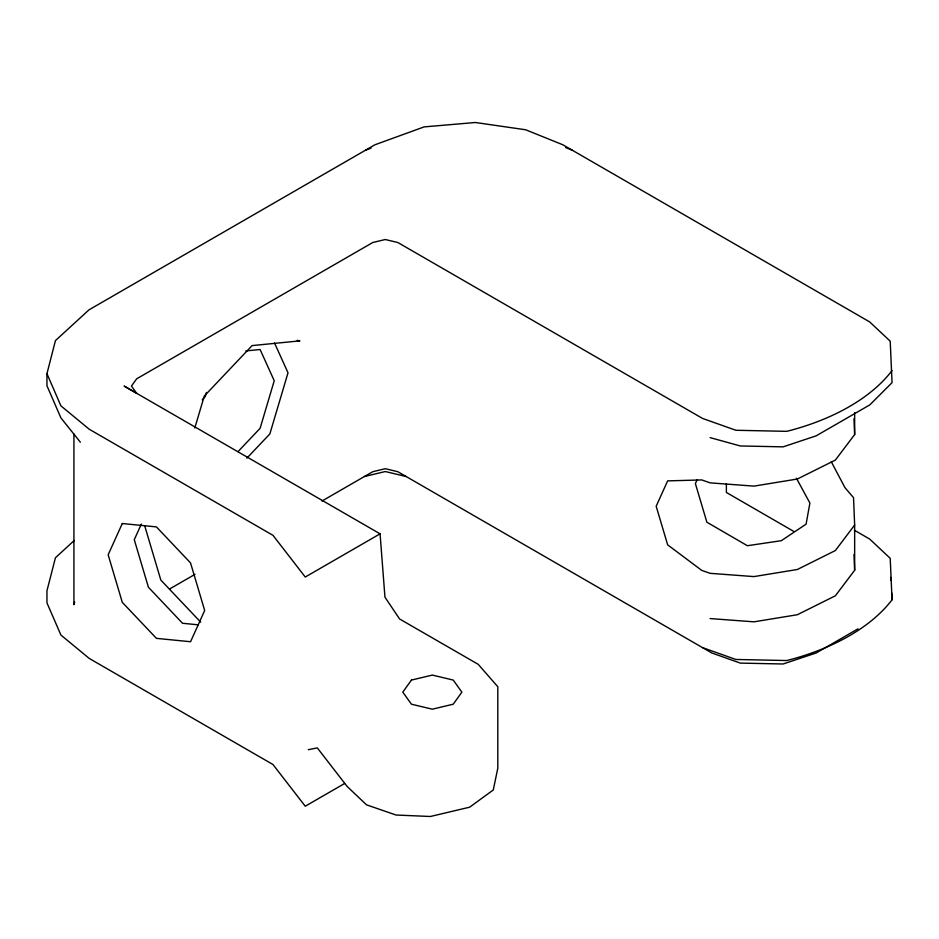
<?xml version="1.0" encoding="UTF-8"?>
<svg xmlns="http://www.w3.org/2000/svg" width="939" height="939" viewBox="0 0 939 939"><rect width="100%" height="100%" fill="white"/><g stroke="black" fill="none" stroke-linecap="round" stroke-linejoin="round"><path stroke-width="1.41" d="M80.378 442.21L60.918 417.914L46.95 385.729L46.95 373.663L55.436 340.611L89.005 309.835L374.849 144.806L424.123 126.894L475.38 122.504L525.652 129.77L562.895 144.806L869.69 321.924L890.207 341.174L892.05 382.654L869.831 404.873L816.226 435.813L783.114 446.858L740.296 445.955L710.107 437.621M74.697 602.005L73.923 604.739L73.923 434.018M194.796 428.02L204.279 396.082L252.098 345.599L299.917 340.869L297.205 340.388M206.474 392.432L205.218 396.622L202.214 399.803M141.343 524.068L134.277 539.69L148.421 587.251L182.542 623.273L198.176 624.822M697.208 479.594L695.388 483.597L706.867 522.201L747.385 545.723L781.33 540.688L806.085 524.15L809.899 503.069L796.448 478.244M854.654 412.667L854.654 434.557L835.37 460.075L797.364 479.019L753.958 486.12L710.107 482.857L701.75 479.923L667.641 480.885L656.173 506.238L667.652 544.843L701.75 570.396L710.107 573.33L753.958 576.593L797.364 569.492L835.37 550.547L854.654 525.03L853.539 497.67L844.994 487.693L831.25 461.695M854.654 525.03L854.654 570.266L835.37 595.784L797.364 614.728L753.958 621.829L710.107 618.566M238.025 451.624L260.103 428.313L274.235 380.753L260.103 349.508L245.889 350.916M246.91 458.138L269.845 433.935L288.015 372.795L274.528 343.005M74.322 540.441L55.436 557.754L46.95 590.795L46.95 602.861L60.918 635.046L89.252 658.45L272.991 764.534L305.257 806.225L344.566 783.525M169.654 588.964L195.042 574.316M321.995 501.015L372.771 471.707L385.295 468.702L397.819 471.707L711.762 652.957L740.296 663.098L783.114 663.99L816.226 652.957L858.011 628.825M308.262 749.698L317.312 747.902L347.078 786.377L366.515 804.84L396.035 815.017L430.344 816.496L469.664 807.188L493.28 789.969L497.811 768.161L497.811 686.738L478.256 664.366L399.591 618.977L384.955 597.169L380.072 533.833L305.257 577.027L272.991 535.336L89.252 429.252L60.918 405.859L46.95 373.663M365.576 150.158L371.046 148.174M364.402 476.531L385.295 471.542L406.188 476.531M702.536 647.628L735.871 659.471L786.823 660.54A205.794 118.807 0 0 0 892.05 599.786L890.207 558.306L869.69 539.068L854.361 530.218M565.665 147.576L572.414 150.31M380.072 533.833L124.124 386.058L136.648 393.288L131.46 386.058L136.648 378.828L372.771 242.508L385.295 239.515L397.819 242.508L702.536 418.43L735.871 430.273L786.823 431.341A205.794 118.807 0 0 0 892.05 370.588M793.748 531.404L726.375 492.47L726.375 483.714M200.688 622.146L160.839 580.079L144.747 525.934M890.641 577.379L890.818 580.173M891.616 592.779L892.05 599.786M854.009 418.724L854.654 434.557M854.009 554.433L854.654 570.266M122.293 523.528L108.161 554.773L122.293 602.333L156.426 638.356L190.547 641.736L204.679 610.491L190.547 562.931L156.426 526.908L122.293 523.528M411.446 680.071L402.784 692.137L411.446 704.203L432.339 709.191L453.232 704.203L461.882 692.137L453.232 680.071L432.339 675.082L411.446 680.071"/></g></svg>
